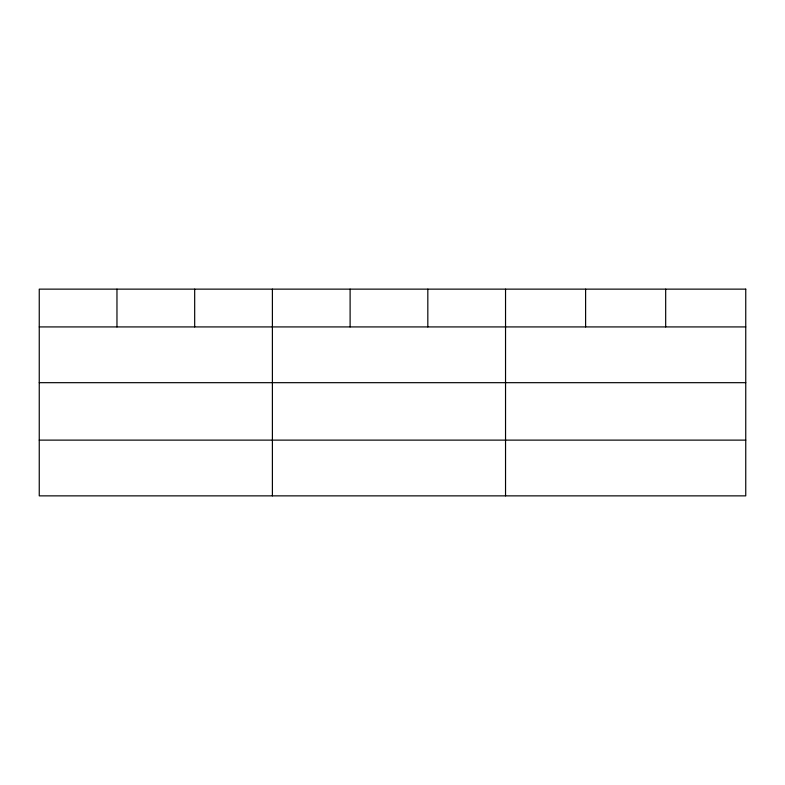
<?xml version="1.0" encoding="UTF-8"?>
<svg xmlns="http://www.w3.org/2000/svg" width="785" height="785" viewBox="0 0 785 785"><rect width="100%" height="100%" fill="white"/><g stroke="black" fill="none" stroke-linecap="round" stroke-linejoin="round"><path stroke-width="1.18" d="M39.25 326.923L745.75 326.923M39.25 382.678L745.75 382.678M39.25 440.12L745.75 440.12M665.68 289.135L665.68 326.923M585.61 289.135L585.61 326.923M505.54 289.135L505.54 495.865M427.825 289.135L427.825 326.923M350.11 289.135L350.11 326.923M272.395 289.135L272.395 495.865M194.68 289.135L194.68 326.923M116.965 289.135L116.965 326.923M745.75 289.135L39.25 289.135L39.25 495.865L745.75 495.865L745.75 289.135"/></g></svg>
